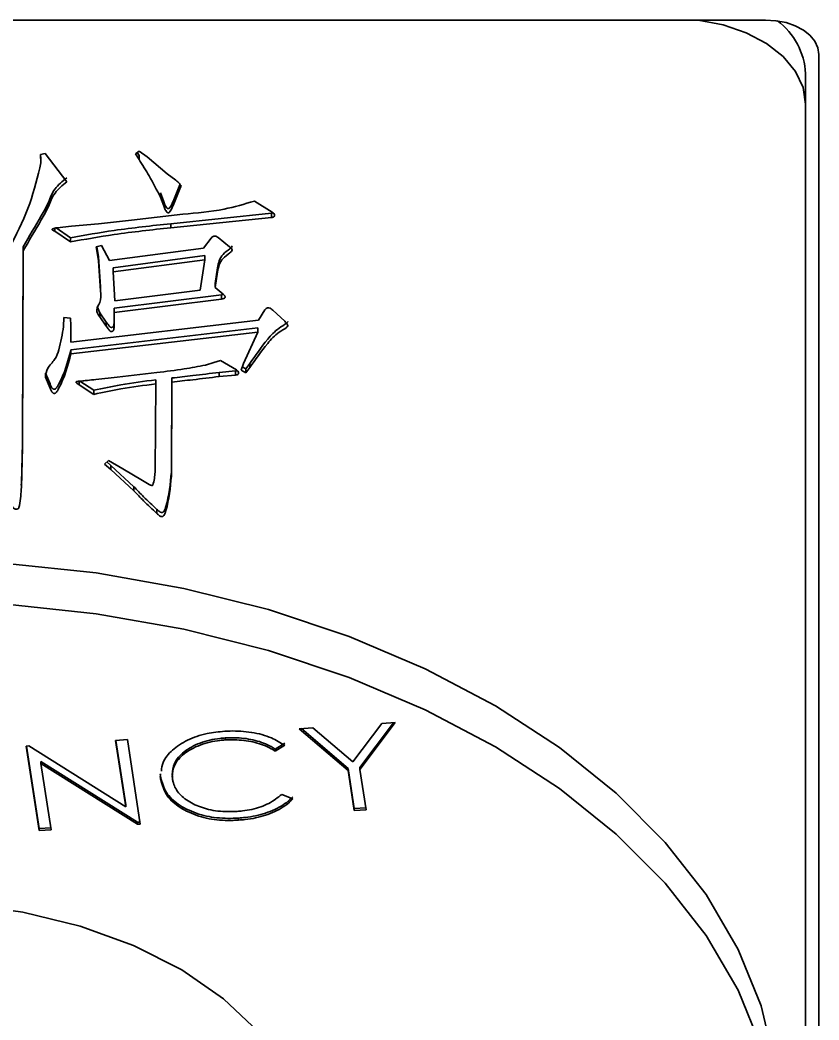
# Model space of a CAD drawing. Header units: millimetres. Extents: x 0 to 420, y 0 to 297.
# Drawn here: x 276.1182 to 276.417, y 145.4249 to 145.7988 of the extents above; entities that cross this region are included whole.
import ezdxf

# ---------------------------------------------------------------- set-up
doc = ezdxf.new("R2010")
doc.units = ezdxf.units.MM

msp = doc.modelspace()

# ---------------------------------------------------------------- linework, layer by layer
at = {"color": 7, "linetype": 'Continuous', "lineweight": 35}
for p, q in [((276.39704, 145.7988), (275.75704, 145.7988)), ((276.41704, 143.30478), (276.41704, 145.78595)), ((276.41204, 145.77877), (276.41204, 145.76728)), ((276.41204, 143.33111), (276.41204, 145.76728)), ((276.12582, 145.74855), (276.12754, 145.74884)), ((276.12601, 145.74537), (276.12582, 145.74855)), ((276.12601, 145.7469), (276.12591, 145.74857)), ((276.12754, 145.74884), (276.13573, 145.7383)), ((276.16139, 145.7487), (276.1627, 145.74981)), ((276.1627, 145.74662), (276.16139, 145.7487)), ((276.1627, 145.74816), (276.16202, 145.74923)), ((276.1627, 145.74981), (276.16571, 145.74759)), ((276.12601, 145.7469), (276.12601, 145.74537)), ((276.1627, 145.74816), (276.1627, 145.74662)), ((276.16571, 145.74759), (276.17328, 145.74134)), ((276.17328, 145.74134), (276.17651, 145.73886)), ((276.17801, 145.73718), (276.17542, 145.73096)), ((276.17801, 145.73718), (276.17801, 145.73565)), ((276.17197, 145.73082), (276.17069, 145.73414)), ((276.17069, 145.73414), (276.17069, 145.73261)), ((276.17801, 145.73565), (276.17542, 145.72943)), ((276.17846, 145.73664), (276.17801, 145.73565)), ((276.17197, 145.72928), (276.17069, 145.73261)), ((276.17197, 145.73082), (276.17197, 145.72928)), ((276.17542, 145.73096), (276.17542, 145.72943)), ((276.20585, 145.73109), (276.21253, 145.72692)), ((276.15989, 145.724), (276.1791, 145.72622)), ((276.21231, 145.72652), (276.17456, 145.72264)), ((276.21266, 145.72657), (276.21231, 145.72652)), ((276.21231, 145.72652), (276.21231, 145.72499)), ((276.13745, 145.72166), (276.14759, 145.72263)), ((276.14759, 145.72263), (276.15989, 145.724)), ((276.21231, 145.72499), (276.17456, 145.72111)), ((276.17456, 145.72264), (276.17456, 145.72111)), ((276.13119, 145.72093), (276.13119, 145.71985)), ((276.13704, 145.71583), (276.13119, 145.71985)), ((276.13704, 145.71736), (276.13169, 145.72104)), ((276.13205, 145.72111), (276.13745, 145.72166)), ((276.13704, 145.71736), (276.13704, 145.71583)), ((276.18687, 145.71346), (276.18968, 145.71722)), ((276.19227, 145.71749), (276.19658, 145.71402)), ((276.11933, 145.71403), (276.11911, 145.64054)), ((276.11933, 145.7125), (276.11911, 145.63901)), ((276.11933, 145.71403), (276.11933, 145.7125)), ((276.14672, 145.71402), (276.14867, 145.71445)), ((276.14759, 145.70876), (276.14672, 145.71402)), ((276.14759, 145.71029), (276.14696, 145.71407)), ((276.14867, 145.71445), (276.15171, 145.7089)), ((276.15171, 145.7089), (276.18687, 145.71346)), ((276.14826, 145.69905), (276.14759, 145.71029)), ((276.14759, 145.71029), (276.14759, 145.70876)), ((276.14826, 145.69752), (276.14759, 145.70876)), ((276.18728, 145.7107), (276.15299, 145.70612)), ((276.18728, 145.70917), (276.15299, 145.70459)), ((276.18556, 145.69781), (276.18728, 145.70917)), ((276.18728, 145.7107), (276.18728, 145.70917)), ((276.15299, 145.70612), (276.15299, 145.70459)), ((276.15299, 145.70459), (276.15363, 145.69378)), ((276.19204, 145.70612), (276.19118, 145.70031)), ((276.19204, 145.70459), (276.19118, 145.69877)), ((276.19204, 145.70612), (276.19204, 145.70459)), ((276.19118, 145.70031), (276.19118, 145.69877)), ((276.14826, 145.69905), (276.14826, 145.69752)), ((276.15363, 145.69378), (276.18556, 145.69781)), ((276.19118, 145.69877), (276.19419, 145.69627)), ((276.1943, 145.69615), (276.19355, 145.69601)), ((276.19355, 145.69601), (276.15343, 145.69102)), ((276.19355, 145.69448), (276.15343, 145.68949)), ((276.19355, 145.69601), (276.19355, 145.69448)), ((276.14803, 145.68936), (276.14704, 145.69167)), ((276.1504, 145.68588), (276.14803, 145.68936)), ((276.14803, 145.68936), (276.14803, 145.68782)), ((276.15343, 145.69102), (276.15343, 145.68949)), ((276.15343, 145.68949), (276.15343, 145.68546)), ((276.20735, 145.68657), (276.20972, 145.69045)), ((276.21276, 145.69031), (276.2173, 145.68616)), ((276.13445, 145.68421), (276.13464, 145.68754)), ((276.13464, 145.68754), (276.13704, 145.68727)), ((276.13704, 145.68727), (276.13723, 145.68462)), ((276.13723, 145.67839), (276.20735, 145.68657)), ((276.1504, 145.68435), (276.14803, 145.68782)), ((276.1504, 145.68588), (276.1504, 145.68435)), ((276.13723, 145.68462), (276.13723, 145.67839)), ((276.20713, 145.68366), (276.13723, 145.67549)), ((276.20713, 145.68213), (276.13723, 145.67396)), ((276.20176, 145.67034), (276.20713, 145.68213)), ((276.20713, 145.68366), (276.20713, 145.68213)), ((276.13723, 145.67549), (276.13723, 145.67396)), ((276.18751, 145.66978), (276.19073, 145.67075)), ((276.19073, 145.67075), (276.19313, 145.67145)), ((276.19313, 145.67145), (276.19917, 145.66798)), ((276.2009, 145.66785), (276.20176, 145.67034)), ((276.20413, 145.67035), (276.20262, 145.6684)), ((276.20413, 145.67035), (276.20413, 145.66882)), ((276.12946, 145.66273), (276.12774, 145.66673)), ((276.12774, 145.66673), (276.12774, 145.6652)), ((276.15449, 145.6652), (276.16938, 145.66701)), ((276.19873, 145.66758), (276.19268, 145.66702)), ((276.19268, 145.66702), (276.19268, 145.66549)), ((276.19873, 145.66758), (276.19873, 145.66605)), ((276.20262, 145.66687), (276.2009, 145.66785)), ((276.20262, 145.6684), (276.20134, 145.66913)), ((276.20413, 145.66882), (276.20262, 145.66687)), ((276.20262, 145.6684), (276.20262, 145.66687)), ((276.12946, 145.6612), (276.12774, 145.6652)), ((276.12946, 145.66273), (276.12946, 145.6612)), ((276.14027, 145.66372), (276.14027, 145.66243)), ((276.14586, 145.65883), (276.14027, 145.66243)), ((276.14586, 145.66037), (276.14058, 145.66376)), ((276.14653, 145.66438), (276.15449, 145.6652)), ((276.16874, 145.6304), (276.16897, 145.66272)), ((276.16897, 145.66425), (276.16897, 145.66272)), ((276.17501, 145.66495), (276.17479, 145.62971)), ((276.17501, 145.66342), (276.17479, 145.62818)), ((276.17501, 145.66495), (276.17501, 145.66342)), ((276.19873, 145.66605), (276.19268, 145.66549)), ((276.14586, 145.66037), (276.14586, 145.65883)), ((276.11911, 145.64054), (276.11869, 145.62569)), ((276.11911, 145.64054), (276.11911, 145.63901)), ((276.11911, 145.63901), (276.11869, 145.62415)), ((276.14976, 145.63276), (276.15126, 145.63414)), ((276.15212, 145.63069), (276.14976, 145.63276)), ((276.15212, 145.63222), (276.15061, 145.63354)), ((276.15126, 145.63414), (276.15666, 145.63095)), ((276.16075, 145.62431), (276.15212, 145.63222)), ((276.15212, 145.63222), (276.15212, 145.63069)), ((276.16075, 145.62278), (276.15212, 145.63069)), ((276.15666, 145.63095), (276.16398, 145.62666)), ((276.17479, 145.62971), (276.17479, 145.62818)), ((276.11869, 145.62569), (276.1186, 145.62487)), ((276.11869, 145.62569), (276.11869, 145.62415)), ((276.16075, 145.62431), (276.16075, 145.62278)), ((276.16938, 145.61584), (276.16938, 145.61431)), ((276.24267, 145.52137), (276.25348, 145.53577)), ((276.25853, 145.53609), (276.24532, 145.51851)), ((276.25793, 145.53605), (276.24532, 145.51928)), ((276.25348, 145.53577), (276.25853, 145.53609)), ((276.22261, 145.53381), (276.22767, 145.53413)), ((276.24091, 145.51823), (276.22261, 145.53381)), ((276.24091, 145.519), (276.22345, 145.53386)), ((276.22767, 145.53413), (276.24267, 145.52137)), ((276.15393, 145.52945), (276.15834, 145.52973)), ((276.15775, 145.50459), (276.15393, 145.52945)), ((276.15775, 145.50535), (276.15405, 145.52946)), ((276.15834, 145.52973), (276.16319, 145.49814)), ((276.19497, 145.5296), (276.19497, 145.53037)), ((276.2172, 145.52838), (276.21363, 145.52623)), ((276.12053, 145.52734), (276.12146, 145.52739)), ((276.12538, 145.49574), (276.12053, 145.52734)), ((276.12538, 145.49651), (276.12065, 145.52734)), ((276.12146, 145.52739), (276.15775, 145.50459)), ((276.2172, 145.52761), (276.21363, 145.52547)), ((276.21363, 145.52547), (276.21363, 145.52623)), ((276.16219, 145.49884), (276.12599, 145.5216)), ((276.12599, 145.5216), (276.12599, 145.52083)), ((276.12599, 145.52083), (276.12979, 145.49602)), ((276.16219, 145.49808), (276.12599, 145.52083)), ((276.24322, 145.50398), (276.24091, 145.519)), ((276.24091, 145.51823), (276.24091, 145.519)), ((276.24322, 145.50321), (276.24091, 145.51823)), ((276.24532, 145.51851), (276.24532, 145.51928)), ((276.24532, 145.51851), (276.24763, 145.50349)), ((276.17082, 145.51553), (276.17082, 145.51476)), ((276.21612, 145.50927), (276.22027, 145.50763)), ((276.15775, 145.50459), (276.15775, 145.50535)), ((276.17878, 145.50389), (276.17878, 145.50466)), ((276.24322, 145.50398), (276.24751, 145.50425)), ((276.24322, 145.50398), (276.24322, 145.50321)), ((276.24763, 145.50349), (276.24322, 145.50321)), ((276.16307, 145.4989), (276.16219, 145.49884)), ((276.16219, 145.49808), (276.16219, 145.49884)), ((276.16319, 145.49814), (276.16219, 145.49808)), ((276.1999, 145.49965), (276.1999, 145.50042)), ((276.12968, 145.49678), (276.12538, 145.49651)), ((276.12538, 145.49574), (276.12538, 145.49651)), ((276.12979, 145.49602), (276.12538, 145.49574))]:
    msp.add_line(p, q, dxfattribs=at)
at = {"color": 7, "linetype": 'Continuous', "lineweight": 35, "flags": 128}
for points in [[(276.41204, 145.76728), (276.41108, 145.77355), (276.40824, 145.77958), (276.40362, 145.78513), (276.3974, 145.79), (276.38982, 145.794), (276.38118, 145.79697), (276.3718, 145.7988), (276.37179, 145.7988)], [(276.39704, 145.7988), (276.40095, 145.79855), (276.4047, 145.79782), (276.40816, 145.79663), (276.41119, 145.79504), (276.41367, 145.79309), (276.41552, 145.79086), (276.41666, 145.78845), (276.41704, 145.78595)], [(276.40047, 145.40854), (276.39537, 145.43016), (276.38677, 145.45132), (276.37478, 145.47178), (276.35953, 145.49133), (276.34119, 145.50974), (276.31995, 145.52682), (276.29605, 145.54238), (276.26975, 145.55625), (276.24134, 145.56828), (276.21113, 145.57833), (276.17945, 145.5863), (276.14664, 145.59209), (276.11308, 145.59565)], [(276.11308, 145.58033), (276.14664, 145.57677), (276.17945, 145.57098), (276.21113, 145.56301), (276.24134, 145.55296), (276.26975, 145.54093), (276.29605, 145.52706), (276.31995, 145.5115), (276.34119, 145.49442), (276.35953, 145.47601), (276.37478, 145.45646), (276.38677, 145.436), (276.39537, 145.41484)], [(275.92718, 145.37676), (275.9292, 145.38901), (275.93481, 145.40333), (275.94374, 145.41692), (275.9558, 145.42949), (275.97071, 145.44072), (275.9881, 145.45035), (276.00758, 145.45817), (276.02869, 145.46398), (276.05093, 145.46766), (276.07379, 145.46911), (276.09672, 145.4683), (276.11919, 145.46525), (276.14067, 145.46003), (276.16066, 145.45276), (276.17869, 145.44362), (276.19434, 145.43281), (276.20723, 145.4206), (276.21708, 145.40726), (276.22365, 145.39312), (276.22677, 145.3785), (276.22691, 145.37673)]]:
    msp.add_lwpolyline(points, dxfattribs=at)
at = {"color": 7, "linetype": 'Continuous', "lineweight": 35}
msp.add_arc((276.38545, 145.77725), 0.02664, 3.2722, 52.823, dxfattribs=at)
for points, knots in [([(276.08935, 145.67977), (276.09406, 145.68558), (276.10349, 145.69719), (276.11485, 145.71395), (276.12235, 145.73013), (276.12479, 145.7403), (276.12601, 145.74537)], [0, 0, 0, 0, 0.280198, 0.560402, 0.780553, 1, 1, 1, 1]), ([(276.17069, 145.73261), (276.16935, 145.73526), (276.16695, 145.74), (276.164, 145.7446), (276.1627, 145.74662)], [0, 0, 0, 0, 0.559924, 1, 1, 1, 1]), ([(276.13573, 145.73983), (276.13407, 145.73848), (276.13069, 145.73574), (276.12898, 145.73055), (276.1249, 145.72339), (276.12163, 145.71789), (276.11933, 145.71403)], [0, 0, 0, 0, 0.181907, 0.369675, 0.557425, 1, 1, 1, 1]), ([(276.13573, 145.7383), (276.13407, 145.73695), (276.13069, 145.7342), (276.12898, 145.72902), (276.1249, 145.72186), (276.12163, 145.71636), (276.11933, 145.7125)], [0, 0, 0, 0, 0.181907, 0.369675, 0.557425, 1, 1, 1, 1]), ([(276.17651, 145.73886), (276.17697, 145.73848), (276.1778, 145.7378), (276.17826, 145.73699), (276.17846, 145.73664)], [0, 0, 0, 0, 0.561253, 1, 1, 1, 1]), ([(276.17542, 145.73096), (276.17524, 145.73048), (276.17497, 145.72977), (276.17444, 145.72898), (276.17422, 145.72859), (276.17406, 145.72839), (276.17393, 145.7283), (276.17377, 145.72826), (276.17362, 145.72826), (276.17347, 145.72828), (276.17334, 145.72832), (276.17313, 145.72845), (276.17291, 145.72884), (276.17235, 145.72961), (276.17213, 145.73033), (276.17197, 145.73082)], [0, 0, 0, 0, 0.248494, 0.370616, 0.439149, 0.461091, 0.481075, 0.500336, 0.515981, 0.532248, 0.548136, 0.563469, 0.627208, 0.751041, 1, 1, 1, 1]), ([(276.1791, 145.72622), (276.18432, 145.72666), (276.19363, 145.72743), (276.20212, 145.72997), (276.20585, 145.73109)], [0, 0, 0, 0, 0.560833, 1, 1, 1, 1]), ([(276.17542, 145.72943), (276.17524, 145.72895), (276.17497, 145.72824), (276.17444, 145.72745), (276.17422, 145.72705), (276.17406, 145.72686), (276.17393, 145.72677), (276.17377, 145.72672), (276.17362, 145.72672), (276.17347, 145.72674), (276.17334, 145.72679), (276.17313, 145.72692), (276.17291, 145.7273), (276.17235, 145.72808), (276.17213, 145.7288), (276.17197, 145.72928)], [0, 0, 0, 0, 0.248494, 0.370616, 0.439149, 0.461091, 0.481075, 0.500336, 0.515981, 0.532248, 0.548136, 0.563469, 0.627208, 0.751041, 1, 1, 1, 1]), ([(276.21253, 145.72692), (276.21274, 145.72676), (276.21314, 145.72644), (276.21346, 145.72594), (276.21342, 145.72552), (276.21321, 145.72522), (276.21279, 145.72503), (276.21247, 145.725), (276.21231, 145.72499)], [0, 0, 0, 0, 0.2502817, 0.4980177, 0.6243153, 0.7519747, 0.8724432, 1, 1, 1, 1]), ([(276.17456, 145.72264), (276.16747, 145.72188), (276.15482, 145.72053), (276.14247, 145.71833), (276.13704, 145.71736)], [0, 0, 0, 0, 0.560398, 1, 1, 1, 1]), ([(276.13119, 145.71985), (276.13093, 145.71995), (276.13056, 145.72008), (276.13029, 145.72034), (276.13022, 145.72048), (276.13023, 145.72058), (276.13033, 145.72067), (276.13051, 145.72075), (276.13082, 145.72084), (276.13134, 145.72098), (276.13178, 145.72106), (276.13205, 145.72111)], [0, 0, 0, 0, 0.246498, 0.348, 0.394457, 0.435545, 0.479937, 0.530688, 0.617997, 0.764564, 1, 1, 1, 1]), ([(276.17456, 145.72111), (276.16747, 145.72035), (276.15482, 145.719), (276.14247, 145.71679), (276.13704, 145.71583)], [0, 0, 0, 0, 0.5603982, 1, 1, 1, 1]), ([(276.18968, 145.71722), (276.18978, 145.71734), (276.18997, 145.71758), (276.19039, 145.7179), (276.19107, 145.71805), (276.19175, 145.71783), (276.1921, 145.7176), (276.19227, 145.71749)], [0, 0, 0, 0, 0.186574, 0.375449, 0.558942, 0.780389, 1, 1, 1, 1]), ([(276.19752, 145.71434), (276.19744, 145.71415), (276.19729, 145.71374), (276.19602, 145.71272), (276.19297, 145.7106), (276.19242, 145.70791), (276.19204, 145.70612)], [0, 0, 0, 0, 0.064671, 0.136845, 0.425872, 1, 1, 1, 1]), ([(276.19658, 145.71402), (276.19679, 145.71385), (276.1972, 145.7135), (276.1977, 145.71287), (276.19726, 145.71222), (276.19607, 145.71118), (276.19293, 145.70907), (276.1924, 145.70638), (276.19204, 145.70459)], [0, 0, 0, 0, 0.062547, 0.12598, 0.187718, 0.250397, 0.501401, 1, 1, 1, 1]), ([(276.14803, 145.68782), (276.14745, 145.6887), (276.14626, 145.69048), (276.14875, 145.69364), (276.14844, 145.69605), (276.14826, 145.69752)], [0, 0, 0, 0, 0.276875, 0.558031, 1, 1, 1, 1]), ([(276.19419, 145.69627), (276.19439, 145.69608), (276.19468, 145.69581), (276.19493, 145.69544), (276.19501, 145.69515), (276.19484, 145.69486), (276.19436, 145.69456), (276.19387, 145.69451), (276.19355, 145.69448)], [0, 0, 0, 0, 0.277816, 0.390578, 0.500134, 0.62441, 0.750466, 1, 1, 1, 1]), ([(276.20972, 145.69045), (276.20988, 145.69065), (276.21012, 145.69095), (276.21072, 145.69117), (276.21143, 145.69118), (276.21213, 145.69081), (276.21255, 145.69047), (276.21276, 145.69031)], [0, 0, 0, 0, 0.249512, 0.376445, 0.499298, 0.751864, 1, 1, 1, 1]), ([(276.15343, 145.68699), (276.15342, 145.68644), (276.1534, 145.68562), (276.15329, 145.68467), (276.15313, 145.68418), (276.15285, 145.68397), (276.15259, 145.68388), (276.15233, 145.68385), (276.15205, 145.68391), (276.15172, 145.68416), (276.15114, 145.68483), (276.15071, 145.68544), (276.1504, 145.68588)], [0, 0, 0, 0, 0.280809, 0.421156, 0.491062, 0.526479, 0.563001, 0.586705, 0.609478, 0.657189, 0.750412, 1, 1, 1, 1]), ([(276.15343, 145.68546), (276.15342, 145.68491), (276.1534, 145.68409), (276.15329, 145.68314), (276.15313, 145.68265), (276.15285, 145.68244), (276.15259, 145.68234), (276.15233, 145.68232), (276.15205, 145.68238), (276.15172, 145.68263), (276.15114, 145.68329), (276.15071, 145.68391), (276.1504, 145.68435)], [0, 0, 0, 0, 0.2808086, 0.4211562, 0.4910623, 0.5264785, 0.5630006, 0.5867053, 0.6094784, 0.6571886, 0.7504123, 1, 1, 1, 1]), ([(276.2173, 145.68616), (276.21759, 145.68579), (276.21797, 145.68532), (276.21835, 145.68474), (276.21838, 145.6843), (276.21724, 145.68333), (276.21404, 145.68161), (276.20944, 145.6764), (276.20625, 145.67185), (276.20413, 145.66882)], [0, 0, 0, 0, 0.0627084, 0.0787512, 0.0938611, 0.1254745, 0.2503655, 0.4999401, 1, 1, 1, 1]), ([(276.21833, 145.68608), (276.21833, 145.68604), (276.21836, 145.68578), (276.21717, 145.68487), (276.2141, 145.68314), (276.2094, 145.67793), (276.20624, 145.67339), (276.20413, 145.67035)], [0, 0, 0, 0, 0.006893, 0.041541, 0.178418, 0.451946, 1, 1, 1, 1]), ([(276.12774, 145.6652), (276.12788, 145.66636), (276.12817, 145.66877), (276.1315, 145.67183), (276.13335, 145.67716), (276.134, 145.6813), (276.13445, 145.68421)], [0, 0, 0, 0, 0.17432, 0.363256, 0.553078, 1, 1, 1, 1]), ([(276.13723, 145.67549), (276.13607, 145.67109), (276.13481, 145.66633), (276.13213, 145.66164), (276.13166, 145.66105), (276.13133, 145.66079), (276.13106, 145.6607), (276.1308, 145.66073), (276.13058, 145.66085), (276.13034, 145.66103), (276.13008, 145.66134), (276.12977, 145.66192), (276.12958, 145.66241), (276.12946, 145.66273)], [0, 0, 0, 0, 0.749092, 0.810901, 0.842439, 0.85951, 0.866975, 0.874209, 0.885771, 0.897091, 0.914137, 0.944948, 1, 1, 1, 1]), ([(276.13723, 145.67396), (276.13607, 145.66956), (276.13481, 145.6648), (276.13213, 145.6601), (276.13166, 145.65952), (276.13133, 145.65926), (276.13106, 145.65917), (276.1308, 145.6592), (276.13058, 145.65932), (276.13034, 145.6595), (276.13008, 145.65981), (276.12977, 145.66038), (276.12958, 145.66088), (276.12946, 145.6612)], [0, 0, 0, 0, 0.749092, 0.810901, 0.842439, 0.85951, 0.866975, 0.874209, 0.885771, 0.897091, 0.914137, 0.944948, 1, 1, 1, 1]), ([(276.16938, 145.66701), (276.17282, 145.6674), (276.17894, 145.66811), (276.18489, 145.66927), (276.18751, 145.66978)], [0, 0, 0, 0, 0.560241, 1, 1, 1, 1]), ([(276.19268, 145.66702), (276.18939, 145.66662), (276.1835, 145.6659), (276.1776, 145.66524), (276.17501, 145.66495)], [0, 0, 0, 0, 0.559999, 1, 1, 1, 1]), ([(276.19917, 145.66798), (276.19936, 145.66781), (276.19972, 145.66746), (276.20001, 145.66695), (276.19991, 145.66652), (276.19967, 145.66623), (276.19922, 145.66608), (276.19889, 145.66606), (276.19873, 145.66605)], [0, 0, 0, 0, 0.248725, 0.497183, 0.625011, 0.750926, 0.870671, 1, 1, 1, 1]), ([(276.19943, 145.66771), (276.19936, 145.66768), (276.19915, 145.6676), (276.1989, 145.66759), (276.19873, 145.66758)], [0, 0, 0, 0, 0.319463, 1, 1, 1, 1]), ([(276.14027, 145.66243), (276.14003, 145.66258), (276.13969, 145.66279), (276.13928, 145.66307), (276.13916, 145.66327), (276.13919, 145.66342), (276.13924, 145.66351), (276.13934, 145.66359), (276.13981, 145.66374), (276.14063, 145.66374), (276.14194, 145.6639), (276.14389, 145.6641), (276.1455, 145.66427), (276.14653, 145.66438)], [0, 0, 0, 0, 0.10443, 0.1469691, 0.1877874, 0.2040782, 0.2200965, 0.2352348, 0.2502817, 0.3836865, 0.4861665, 0.6710674, 1, 1, 1, 1]), ([(276.16897, 145.66425), (276.16458, 145.6637), (276.15675, 145.66271), (276.14919, 145.66108), (276.14586, 145.66037)], [0, 0, 0, 0, 0.560024, 1, 1, 1, 1]), ([(276.16897, 145.66272), (276.16458, 145.66217), (276.15675, 145.66118), (276.14919, 145.65955), (276.14586, 145.65883)], [0, 0, 0, 0, 0.5600241, 1, 1, 1, 1]), ([(276.19268, 145.66549), (276.18939, 145.66509), (276.1835, 145.66437), (276.1776, 145.66371), (276.17501, 145.66342)], [0, 0, 0, 0, 0.5599986, 1, 1, 1, 1]), ([(276.16398, 145.62666), (276.16481, 145.62616), (276.1658, 145.62556), (276.16693, 145.62494), (276.16728, 145.62482), (276.16747, 145.62478), (276.16758, 145.62477), (276.16767, 145.62478), (276.16776, 145.62482), (276.16785, 145.62493), (276.16794, 145.62516), (276.1685, 145.62698), (276.16863, 145.62876), (276.16874, 145.6304)], [0, 0, 0, 0, 0.24961, 0.30082, 0.325847, 0.335947, 0.345029, 0.35025, 0.355318, 0.366687, 0.392396, 0.438368, 1, 1, 1, 1]), ([(276.17479, 145.62971), (276.17439, 145.62541), (276.17396, 145.62071), (276.17245, 145.6159), (276.17211, 145.6152), (276.17182, 145.61485), (276.17153, 145.61465), (276.17116, 145.61466), (276.17076, 145.61475), (276.17005, 145.6151), (276.16967, 145.61553), (276.16938, 145.61584)], [0, 0, 0, 0, 0.749529, 0.819402, 0.858754, 0.875432, 0.890522, 0.901958, 0.914234, 0.937503, 1, 1, 1, 1]), ([(276.17479, 145.62818), (276.17439, 145.62388), (276.17396, 145.61918), (276.17245, 145.61436), (276.17211, 145.61367), (276.17182, 145.61331), (276.17153, 145.61312), (276.17116, 145.61313), (276.17076, 145.61322), (276.17005, 145.61357), (276.16967, 145.614), (276.16938, 145.61431)], [0, 0, 0, 0, 0.749529, 0.819402, 0.858754, 0.875432, 0.890522, 0.901958, 0.914234, 0.937503, 1, 1, 1, 1]), ([(276.11869, 145.62415), (276.11858, 145.62186), (276.11846, 145.61929), (276.11781, 145.61669), (276.11771, 145.61626), (276.11754, 145.61607), (276.11723, 145.61596), (276.11687, 145.61589), (276.11643, 145.61588), (276.11547, 145.61637), (276.11507, 145.61752), (276.11459, 145.61847), (276.11438, 145.61889)], [0, 0, 0, 0, 0.562257, 0.632379, 0.650219, 0.667207, 0.685259, 0.703958, 0.727217, 0.750504, 0.890047, 1, 1, 1, 1]), ([(276.16938, 145.61584), (276.16771, 145.6174), (276.16471, 145.62017), (276.16196, 145.62304), (276.16075, 145.62431)], [0, 0, 0, 0, 0.559964, 1, 1, 1, 1]), ([(276.16938, 145.61431), (276.16771, 145.61586), (276.16471, 145.61864), (276.16196, 145.62151), (276.16075, 145.62278)], [0, 0, 0, 0, 0.559964, 1, 1, 1, 1]), ([(276.17106, 145.51794), (276.17117, 145.51904), (276.17136, 145.52102), (276.17309, 145.52365), (276.17516, 145.52586), (276.17861, 145.52853), (276.18303, 145.53068), (276.1889, 145.53228), (276.19252, 145.53264), (276.19474, 145.53286)], [0, 0, 0, 0, 0.141951, 0.252818, 0.363647, 0.474412, 0.698244, 0.81428, 1, 1, 1, 1]), ([(276.19474, 145.53286), (276.19541, 145.5329), (276.19876, 145.53307), (276.20486, 145.53267), (276.21207, 145.53079), (276.21561, 145.52859), (276.2172, 145.52761)], [0, 0, 0, 0, 0.080811, 0.407305, 0.734528, 1, 1, 1, 1]), ([(276.19497, 145.53037), (276.1943, 145.53032), (276.19102, 145.53006), (276.18533, 145.52868), (276.17922, 145.52542), (276.1757, 145.52115), (276.175, 145.51772), (276.17522, 145.51596), (276.17526, 145.51559)], [0, 0, 0, 0, 0.059508, 0.2947776, 0.5301712, 0.7540432, 0.9491538, 1, 1, 1, 1]), ([(276.19497, 145.5296), (276.1943, 145.52955), (276.19102, 145.5293), (276.18533, 145.52792), (276.17922, 145.52465), (276.1757, 145.52038), (276.175, 145.51696), (276.17522, 145.51519), (276.17526, 145.51482)], [0, 0, 0, 0, 0.059508, 0.294778, 0.530171, 0.754043, 0.949154, 1, 1, 1, 1]), ([(276.21363, 145.52623), (276.21315, 145.52653), (276.21098, 145.52787), (276.2073, 145.52927), (276.2017, 145.53038), (276.19786, 145.53051), (276.19524, 145.53038), (276.19497, 145.53037)], [0, 0, 0, 0, 0.098162, 0.443481, 0.614344, 0.95891, 1, 1, 1, 1]), ([(276.21363, 145.52547), (276.21315, 145.52577), (276.21098, 145.52711), (276.2073, 145.52851), (276.2017, 145.52961), (276.19786, 145.52974), (276.19524, 145.52962), (276.19497, 145.5296)], [0, 0, 0, 0, 0.098162, 0.443481, 0.614344, 0.95891, 1, 1, 1, 1]), ([(276.17082, 145.51553), (276.17072, 145.51595), (276.17061, 145.51644), (276.17072, 145.51693), (276.17073, 145.51699)], [0, 0, 0, 0, 0.8746, 1, 1, 1, 1]), ([(276.17082, 145.51476), (276.17072, 145.51519), (276.17061, 145.51568), (276.17072, 145.51616), (276.17073, 145.51623)], [0, 0, 0, 0, 0.8746, 1, 1, 1, 1]), ([(276.17878, 145.50466), (276.17831, 145.50496), (276.17594, 145.5065), (276.17234, 145.51), (276.17134, 145.51363), (276.17082, 145.51553)], [0, 0, 0, 0, 0.105074, 0.5314, 1, 1, 1, 1]), ([(276.17878, 145.50389), (276.17831, 145.50419), (276.17594, 145.50573), (276.17234, 145.50924), (276.17134, 145.51286), (276.17082, 145.51476)], [0, 0, 0, 0, 0.105074, 0.5314, 1, 1, 1, 1]), ([(276.17526, 145.51482), (276.17535, 145.5144), (276.17571, 145.51252), (276.17751, 145.50927), (276.18202, 145.50592), (276.18796, 145.50358), (276.19401, 145.5027), (276.19789, 145.50284), (276.19937, 145.50289)], [0, 0, 0, 0, 0.058996, 0.261124, 0.463568, 0.656558, 0.868705, 1, 1, 1, 1]), ([(276.19937, 145.50289), (276.20004, 145.50294), (276.20311, 145.50319), (276.20727, 145.50412), (276.21233, 145.50626), (276.21461, 145.50807), (276.21612, 145.50927)], [0, 0, 0, 0, 0.09969, 0.463924, 0.644095, 1, 1, 1, 1]), ([(276.22027, 145.5084), (276.21991, 145.50804), (276.21811, 145.50621), (276.2147, 145.50402), (276.20895, 145.50175), (276.20423, 145.50075), (276.20073, 145.50048), (276.1999, 145.50042)], [0, 0, 0, 0, 0.0809561, 0.4090812, 0.5714419, 0.8988884, 1, 1, 1, 1]), ([(276.22027, 145.50763), (276.21991, 145.50727), (276.21811, 145.50544), (276.2147, 145.50325), (276.20895, 145.50098), (276.20423, 145.49998), (276.20073, 145.49971), (276.1999, 145.49965)], [0, 0, 0, 0, 0.080956, 0.409081, 0.571442, 0.898888, 1, 1, 1, 1]), ([(276.1999, 145.50042), (276.19924, 145.50038), (276.19589, 145.5002), (276.19115, 145.50046), (276.18447, 145.50178), (276.18109, 145.50349), (276.17878, 145.50466)], [0, 0, 0, 0, 0.08776, 0.441598, 0.617716, 1, 1, 1, 1]), ([(276.1999, 145.49965), (276.19924, 145.49961), (276.19589, 145.49943), (276.19115, 145.49969), (276.18447, 145.50102), (276.18109, 145.50272), (276.17878, 145.50389)], [0, 0, 0, 0, 0.08776, 0.441598, 0.617716, 1, 1, 1, 1])]:
    msp.add_open_spline(points, degree=3, knots=knots, dxfattribs=at)

doc.saveas('drawing.dxf')
